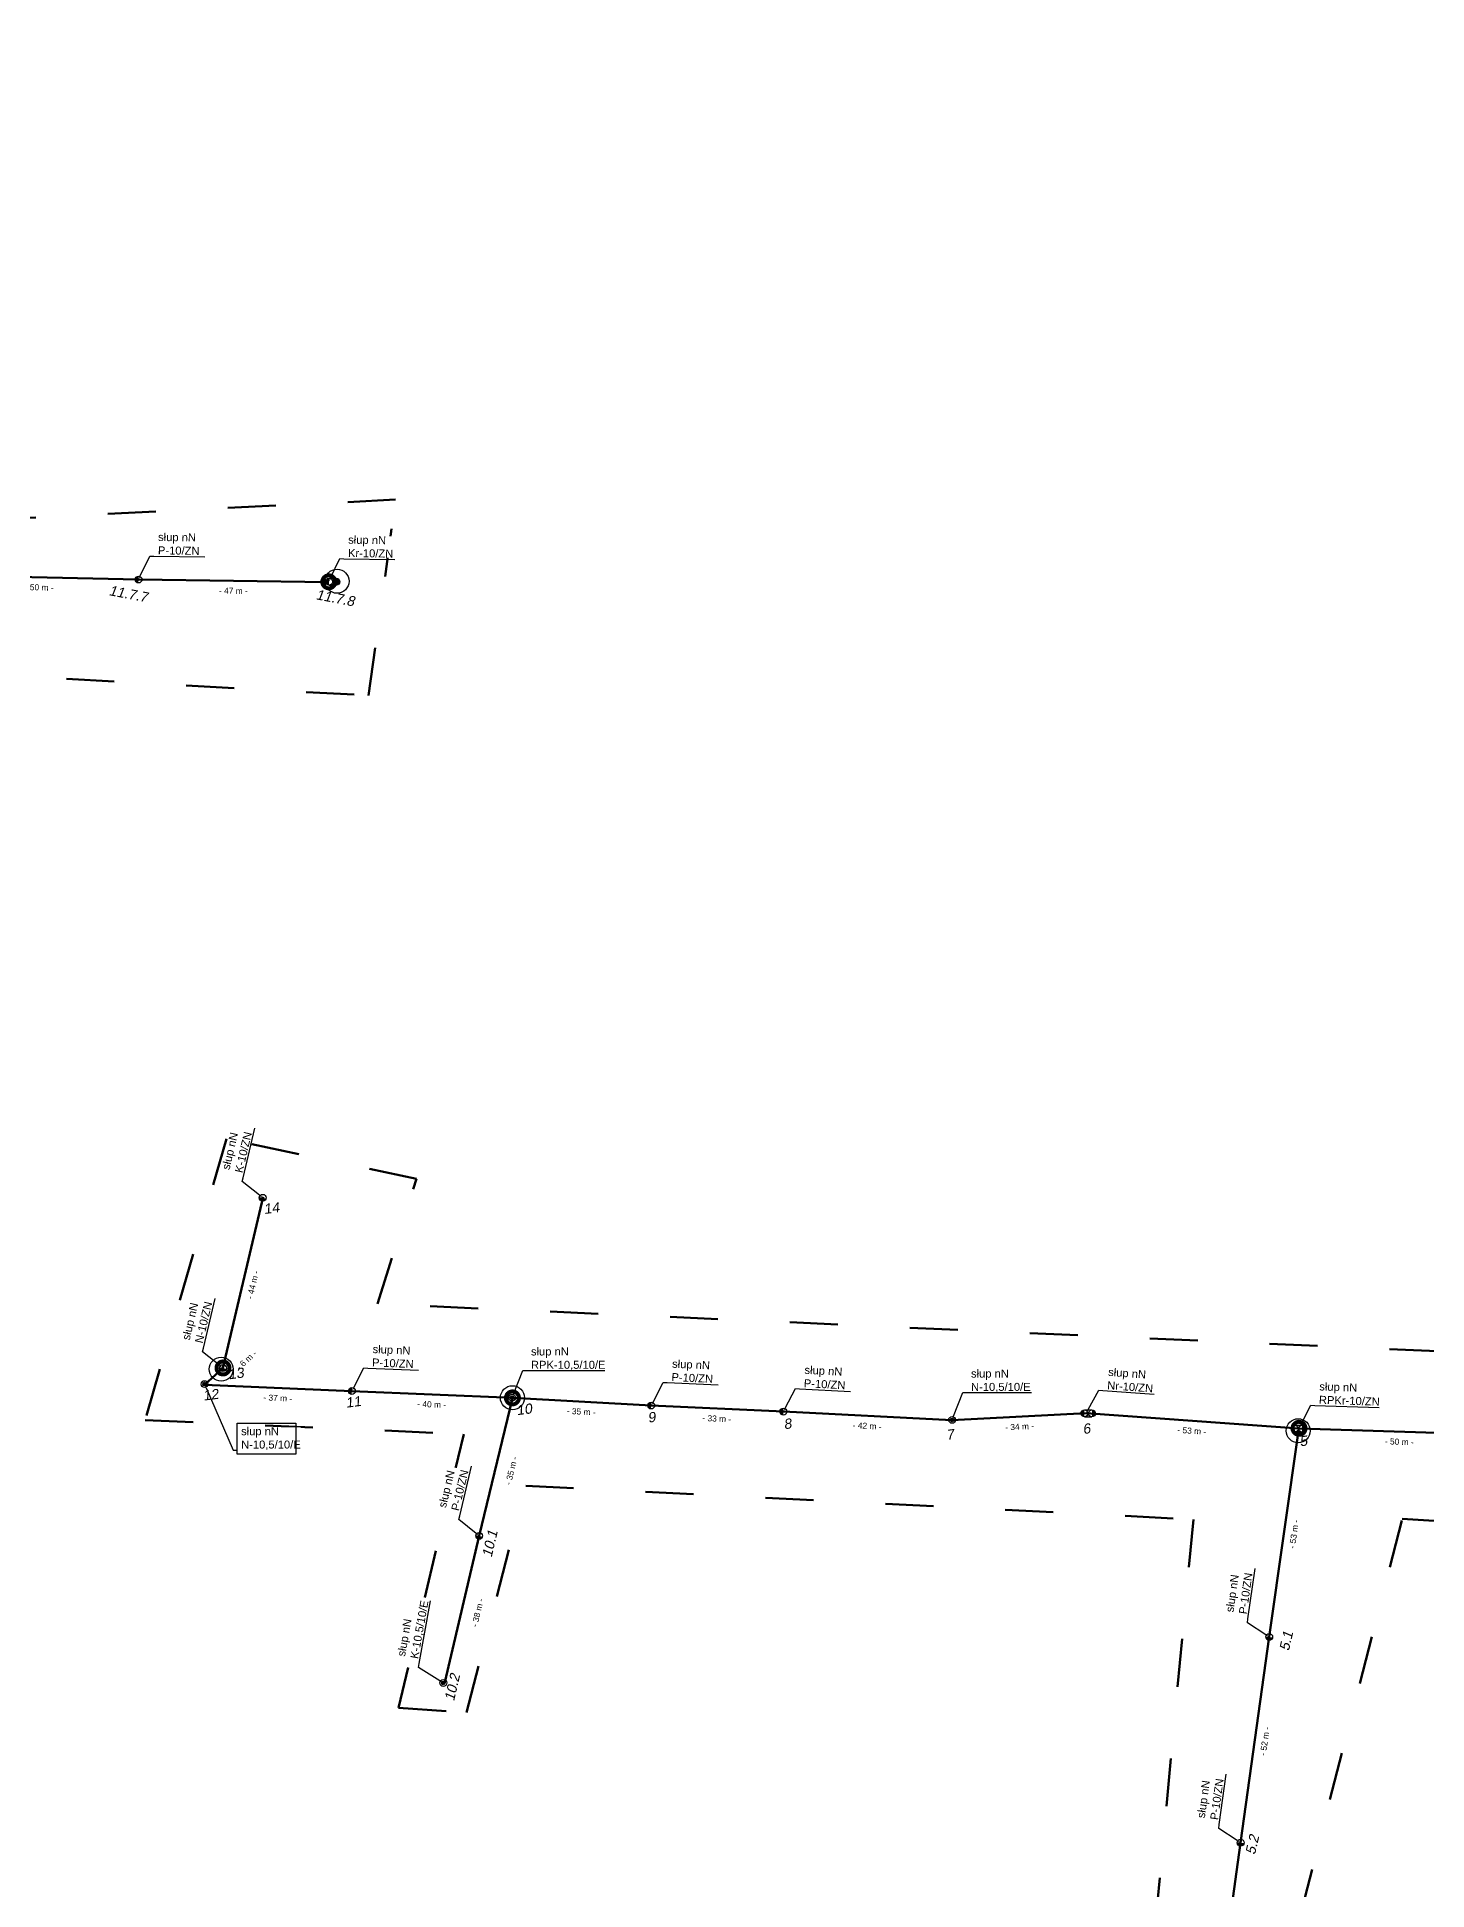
# Model space of a CAD drawing. Header units: metres. Extents: x 5772289 to 7530543, y 5762751 to 5793884.
# Drawn here: x 7526962.6 to 7527309.9, y 5787359 to 5787822.1 of the extents above; entities that cross this region are included whole.
import ezdxf
from ezdxf import colors
from ezdxf.entities.mleader import LeaderData, LeaderLine
from ezdxf.math import Vec2, Vec3

# ---------------------------------------------------------------- set-up
doc = ezdxf.new("R2010")
doc.units = ezdxf.units.M
doc.linetypes.add('GCAD_ISO03W100', pattern=[30, 12, -18])
for name, color, linetype, lineweight in [('!tele', 30, 'Continuous', 50), ('!trafo', 6, 'GCAD_ISO03W100', 50), ('00_Mufa', 3, 'Continuous', 30), ('_numery', 7, 'Continuous', 40)]:
    doc.layers.add(name, color=color, linetype=linetype, lineweight=lineweight)
for name, color, linetype in [('_MM mufy', 3, 'Continuous'), ('_MM opisy', 7, 'Continuous'), ('_MM slupy', 5, 'Continuous'), ('DIM', 7, 'Continuous')]:
    doc.layers.add(name, color=color, linetype=linetype)
doc.styles.get("Standard").update_dxf_attribs({"font": 'arial.ttf'})
doc.dimstyles.new('opis linie', dxfattribs={"dimtxt": 1.5, "dimasz": 0.18, "dimexe": 0.18, "dimexo": 0.0625, "dimgap": 2.5, "dimtad": 4, "dimdec": 0, "dimzin": 0, "dimdsep": 46, "dimtxsty": 'Standard', "dimcen": 0.09, "dimse1": 1, "dimse2": 1, "dimsd1": 1, "dimsd2": 1, "dimclrt": 256, "dimadec": 0, "dimazin": 0, "dimtfac": 1, "dimtdec": 0, "dimtofl": 0, "dimtmove": 0, "dimatfit": 3, "dimfxl": 1, "dimtfill": 1, "dimtolj": 1, "dimtzin": 0, "dimarcsym": 0})

# ---------------------------------------------------------------- blocks, each defined once
blk = doc.blocks.new('ZN')
at = {"layer": '_MM slupy', "transparency": 33554687}
h = blk.add_hatch(color=256, dxfattribs=at)
h.dxf.hatch_style = 1
h.paths.add_polyline_path([(0, -0.86), (0, 0.86, 1)])
at = {"layer": '_MM slupy'}
blk.add_circle((0, 0), 0.857, dxfattribs=at)
blk = doc.blocks.new('*D3162')
at = {"layer": 'DIM', "insert": (7527302.99, 5787471.05), "char_height": 1.5, "attachment_point": 5, "rotation": 358.149, "bg_fill": 3, "box_fill_scale": 1.1, "bg_fill_color": 9, "bg_fill_true_color": 13158600, "bg_fill_transparency": 0}
blk.add_mtext('\\A1;- 50 m -', dxfattribs=at)
blk = doc.blocks.new('*D3163')
at = {"layer": 'DIM', "insert": (7527251.14, 5787473.79), "char_height": 1.5, "attachment_point": 5, "rotation": 355.8661, "bg_fill": 3, "box_fill_scale": 1.1, "bg_fill_color": 9, "bg_fill_true_color": 13158600, "bg_fill_transparency": 0}
blk.add_mtext('\\A1;- 53 m -', dxfattribs=at)
blk = doc.blocks.new('*D3164')
at = {"layer": 'DIM', "insert": (7527208.1, 5787474.82), "char_height": 1.5, "attachment_point": 5, "rotation": 3.0373, "bg_fill": 3, "box_fill_scale": 1.1, "bg_fill_color": 9, "bg_fill_true_color": 13158600, "bg_fill_transparency": 0}
blk.add_mtext('\\A1;- 34 m -', dxfattribs=at)
blk = doc.blocks.new('*D3165')
at = {"layer": 'DIM', "insert": (7527170, 5787475.02), "char_height": 1.5, "attachment_point": 5, "rotation": 357.0763, "bg_fill": 3, "box_fill_scale": 1.1, "bg_fill_color": 9, "bg_fill_true_color": 13158600, "bg_fill_transparency": 0}
blk.add_mtext('\\A1;- 42 m -', dxfattribs=at)
blk = doc.blocks.new('*D3166')
at = {"layer": 'DIM', "insert": (7527132.43, 5787476.83), "char_height": 1.5, "attachment_point": 5, "rotation": 357.3909, "bg_fill": 3, "box_fill_scale": 1.1, "bg_fill_color": 9, "bg_fill_true_color": 13158600, "bg_fill_transparency": 0}
blk.add_mtext('\\A1;- 33 m -', dxfattribs=at)
blk = doc.blocks.new('*D3167')
at = {"layer": 'DIM', "insert": (7527098.55, 5787478.57), "char_height": 1.5, "attachment_point": 5, "rotation": 356.7632, "bg_fill": 3, "box_fill_scale": 1.1, "bg_fill_color": 9, "bg_fill_true_color": 13158600, "bg_fill_transparency": 0}
blk.add_mtext('\\A1;- 35 m -', dxfattribs=at)
blk = doc.blocks.new('*D3168')
at = {"layer": 'DIM', "insert": (7527061.18, 5787480.38), "char_height": 1.5, "attachment_point": 5, "rotation": 357.6058, "bg_fill": 3, "box_fill_scale": 1.1, "bg_fill_color": 9, "bg_fill_true_color": 13158600, "bg_fill_transparency": 0}
blk.add_mtext('\\A1;- 40 m -', dxfattribs=at)
blk = doc.blocks.new('*D3169')
at = {"layer": 'DIM', "insert": (7527022.72, 5787481.98), "char_height": 1.5, "attachment_point": 5, "rotation": 357.6281, "bg_fill": 3, "box_fill_scale": 1.1, "bg_fill_color": 9, "bg_fill_true_color": 13158600, "bg_fill_transparency": 0}
blk.add_mtext('\\A1;- 37 m -', dxfattribs=at)
blk = doc.blocks.new('*D3170')
at = {"layer": 'DIM', "insert": (7527072.65, 5787428.33), "char_height": 1.5, "attachment_point": 5, "rotation": 76.7727, "bg_fill": 3, "box_fill_scale": 1.1, "bg_fill_color": 9, "bg_fill_true_color": 13158600, "bg_fill_transparency": 0}
blk.add_mtext('\\A1;- 38 m -', dxfattribs=at)
blk = doc.blocks.new('*D3171')
at = {"layer": 'DIM', "insert": (7527081.09, 5787463.82), "char_height": 1.5, "attachment_point": 5, "rotation": 76.4626, "bg_fill": 3, "box_fill_scale": 1.1, "bg_fill_color": 9, "bg_fill_true_color": 13158600, "bg_fill_transparency": 0}
blk.add_mtext('\\A1;- 35 m -', dxfattribs=at)
blk = doc.blocks.new('*D3301')
at = {"layer": 'DIM', "insert": (7527276.68, 5787447.96), "char_height": 1.5, "attachment_point": 5, "rotation": 81.8791, "bg_fill": 3, "box_fill_scale": 1.1, "bg_fill_color": 9, "bg_fill_true_color": 13158600, "bg_fill_transparency": 0}
blk.add_mtext('\\A1;- 53 m -', dxfattribs=at)
blk = doc.blocks.new('*D3302')
at = {"layer": 'DIM', "insert": (7527269.39, 5787396.21), "char_height": 1.5, "attachment_point": 5, "rotation": 82.0793, "bg_fill": 3, "box_fill_scale": 1.1, "bg_fill_color": 9, "bg_fill_true_color": 13158600, "bg_fill_transparency": 0}
blk.add_mtext('\\A1;- 52 m -', dxfattribs=at)
blk = doc.blocks.new('*D3303')
at = {"layer": 'DIM', "insert": (7527262.11, 5787343.59), "char_height": 1.5, "attachment_point": 5, "rotation": 82.1629, "bg_fill": 3, "box_fill_scale": 1.1, "bg_fill_color": 9, "bg_fill_true_color": 13158600, "bg_fill_transparency": 0}
blk.add_mtext('\\A1;- 54 m -', dxfattribs=at)
blk = doc.blocks.new('*D3319')
at = {"layer": 'DIM', "insert": (7527011.62, 5787683.73), "char_height": 1.5, "attachment_point": 5, "rotation": 359.2242, "bg_fill": 3, "box_fill_scale": 1.1, "bg_fill_color": 9, "bg_fill_true_color": 13158600, "bg_fill_transparency": 0}
blk.add_mtext('\\A1;- 47 m -', dxfattribs=at)
blk = doc.blocks.new('*D3320')
at = {"layer": 'DIM', "insert": (7526963.08, 5787684.58), "char_height": 1.5, "attachment_point": 5, "rotation": 358.7549, "bg_fill": 3, "box_fill_scale": 1.1, "bg_fill_color": 9, "bg_fill_true_color": 13158600, "bg_fill_transparency": 0}
blk.add_mtext('\\A1;- 50 m -', dxfattribs=at)
blk = doc.blocks.new('*D3362')
at = {"layer": 'DIM', "insert": (7527016.47, 5787510.27), "char_height": 1.5, "attachment_point": 5, "rotation": 76.7386, "bg_fill": 3, "box_fill_scale": 1.1, "bg_fill_color": 9, "bg_fill_true_color": 13158600, "bg_fill_transparency": 0}
blk.add_mtext('\\A1;- 44 m -', dxfattribs=at)
blk = doc.blocks.new('*D3363')
at = {"layer": 'DIM', "insert": (7527014.86, 5787491.42), "char_height": 1.5, "attachment_point": 5, "rotation": 42.5842, "bg_fill": 3, "box_fill_scale": 1.1, "bg_fill_color": 9, "bg_fill_true_color": 13158600, "bg_fill_transparency": 0}
blk.add_mtext('\\A1;- 6 m -', dxfattribs=at)
blk = doc.blocks.new('R')
at = {"layer": '_MM slupy', "transparency": 33554687}
h = blk.add_hatch(color=256, dxfattribs=at)
h.dxf.hatch_style = 1
h.paths.add_polyline_path([(-0.93, -0.86), (-0.93, 0.86, 1)])
h = blk.add_hatch(color=256, dxfattribs=at)
h.dxf.hatch_style = 1
h.paths.add_polyline_path([(0.93, 0.86), (0.93, -0.86, 1)])
at = {"layer": '_MM slupy'}
for points in [[(-0.93, 0.86), (0.93, 0.86)], [(-0.93, -0.86), (0.93, -0.86)]]:
    blk.add_lwpolyline(points, dxfattribs=at)
for centre in [(-0.93, 0), (0.93, 0)]:
    blk.add_circle(centre, 0.857, dxfattribs=at)
blk = doc.blocks.new('E')
at = {"layer": '_MM slupy'}
h = blk.add_hatch(color=256, dxfattribs=at)
h.dxf.hatch_style = 1
h.paths.add_polyline_path([(0.27, 0.37, 1), (-0.27, -0.37, 1)])
for radius in [0.857, 0.457]:
    blk.add_circle((0, 0), radius, dxfattribs=at)
blk = doc.blocks.new('mufa')
at = {"layer": '_MM mufy'}
h = blk.add_hatch(color=256, dxfattribs=at)
h.dxf.hatch_style = 1
h.paths.add_polyline_path([(2.15, 0.12, 1), (-2.1, -0.05, 1)])
h.paths.add_polyline_path([(-1.1, -0.01, -1), (1.15, 0.08, -1)], flags=16)
h.paths.add_polyline_path([(-0.83, 0, -1), (0.88, 0.07, -1)], flags=0)
blk = doc.blocks.new('q')
at = {"layer": '_MM slupy'}
blk.add_blockref('ZN', (0, 0), dxfattribs=at)
at = {"layer": '_MM opisy'}
ml = blk.add_multileader_mtext('Standard', dxfattribs=at)
ml.set_content('\\pxql;słup nN\\PP-10/ZN', color=256)
ml.set_leader_properties()
ml.build(insert=Vec2(0, 0))
ml.multileader.update_dxf_attribs({"has_text_frame": 1, "text_left_attachment_type": 5, "text_right_attachment_type": 5, "dogleg_length": 1, "arrow_head_size": 1})
ctx = ml.context
ctx.base_point, ctx.char_height, ctx.arrow_head_size, ctx.landing_gap_size, ctx.plane_origin = Vec3(3.75, 5.9), 2, 1, 1, Vec3(1.72, -1.42)
ctx.left_attachment, ctx.right_attachment = 5, 5
notes = []
notes.append((ctx, [(0, (1, 1, 0), (2.75, 5.9), (1, 0), 1, [(0, [(0, 0), (2.75, 5.9)], 0, [])])]))
ctx.mtext.insert, ctx.mtext.flow_direction = Vec3(4.75, 11.7), 5
ctx.mtext.has_bg_fill, ctx.mtext.bg_color, ctx.mtext.bg_scale_factor, ctx.mtext.bg_transparency, ctx.mtext.use_window_bg_color = 1, -1023410175, 1, 0, 1
for ctx, leaders in notes:
    for number, flags, end, landing, length, lines in leaders:
        leader = LeaderData()
        leader.index, (leader.has_last_leader_line, leader.has_dogleg_vector, leader.attachment_direction) = number, flags
        leader.last_leader_point, leader.dogleg_vector, leader.dogleg_length = Vec3(end), Vec3(landing), length
        for number, points, colour, breaks in lines:
            line = LeaderLine()
            line.index, line.vertices, line.color, line.breaks = number, Vec3.list(points), colors.encode_raw_color(colour), breaks
            leader.lines.append(line)
        ctx.leaders.append(leader)

msp = doc.modelspace()

# ---------------------------------------------------------------- linework, layer by layer
at = {"layer": '!trafo'}
for points in [[(7526261.9, 5787443.28), (7526631.83, 5787453.92), (7526638.67, 5787516.85), (7526683.09, 5787544.1), (7526712.52, 5787689.22), (7526790.15, 5787671.5), (7527045.42, 5787657.58), (7527052.17, 5787706.52), (7526881.71, 5787698.08), (7526899.43, 5787790.06), (7526851.75, 5787785.42), (7526830.24, 5787702.72), (7526729.82, 5787721.29), (7526754.71, 5787820.44), (7526699.44, 5787822.13), (7526692.26, 5787734.79), (7526606.61, 5787749.14), (7526613.68, 5787695.06), (7526644.48, 5787694.64), (7526596.64, 5787516.96), (7526439.85, 5787493.95)], [(7527462.39, 5787486.95), (7527047.63, 5787505.52), (7527057.34, 5787536.74), (7527009.92, 5787546.79), (7526989.55, 5787476.47), (7527069.18, 5787472.97), (7527052.86, 5787404.54), (7527069.84, 5787403.38), (7527084.67, 5787460.08), (7527251.53, 5787451.66), (7527239.87, 5787327.7), (7527174.64, 5787304.5), (7526932.21, 5787282.3), (7526938.18, 5787247.18), (7527255.76, 5787265.39), (7527303.72, 5787451.8), (7527331.29, 5787450.01)]]:
    msp.add_lwpolyline(points, dxfattribs=at)
at = {"layer": '00_Mufa'}
for centre in [(7527037.52, 5787686.12), (7527008.57, 5787489.18), (7527081.35, 5787482.06), (7527277.72, 5787473.81)]:
    msp.add_circle(centre, 3, dxfattribs=at)

# ---------------------------------------------------------------- next in the draw order: block references
for p, rotation in [((7526987.91, 5787686.55), 359.2242311608882), ((7527041.22, 5787483.74), 357.6058354851975), ((7527116.03, 5787480.1), 357.3909063373487), ((7527149.06, 5787478.59), 357.0762891978982), ((7527073.04, 5787447.53), 76.46262972943619), ((7527270.47, 5787422.26), 81.87913219724669), ((7527263.32, 5787370.85), 82.07926009865115)]:
    msp.add_blockref('q', p, dxfattribs=dict(rotation=rotation))

# ---------------------------------------------------------------- next in the draw order: linework, layer by layer
at = {"layer": '!tele'}
for points in [[(7526704.08, 5787712.96), (7526748.63, 5787702.01), (7526797.47, 5787691.01), (7526838.38, 5787689.29), (7526850.93, 5787689.11), (7526888.07, 5787688.52), (7526938.36, 5787687.63), (7526987.91, 5787686.55), (7527035.4, 5787685.91)], [(7527019.08, 5787532.23), (7527009, 5787489.46), (7527004.43, 5787485.26), (7527041.22, 5787483.74), (7527081.35, 5787482.06), (7527116.03, 5787480.1), (7527149.06, 5787478.59), (7527191.19, 5787476.44), (7527224.74, 5787478.22), (7527277.91, 5787474.38), (7527328.22, 5787472.75), (7527352.4, 5787471.33), (7527374.67, 5787470.34), (7527421.97, 5787468.13), (7527443.22, 5787431.45), (7527466.95, 5787452.87), (7527480.31, 5787468.29), (7527511.47, 5787471.86), (7527553.72, 5787490.93), (7527588.7, 5787505.37), (7527636.84, 5787525.26), (7527675.67, 5787551.24), (7527700.12, 5787565.45)], [(7527064.45, 5787410.97), (7527073.04, 5787447.53), (7527081.33, 5787481.98)], [(7526587.23, 5787252.86), (7526632.05, 5787255.94), (7526682.17, 5787258.23), (7526731.71, 5787260.7), (7526782.64, 5787263.27), (7526825.96, 5787265.99), (7526879.48, 5787269.3), (7526967.64, 5787272.11), (7527024.17, 5787275.61), (7527077.15, 5787279.59), (7527122.43, 5787282.55), (7527175.91, 5787286.19), (7527222.01, 5787288.89), (7527255.91, 5787317.02), (7527263.32, 5787370.85), (7527270.47, 5787422.26), (7527277.91, 5787474.38)]]:
    msp.add_lwpolyline(points, dxfattribs=at)

# ---------------------------------------------------------------- next in the draw order: texts
at = {"layer": '_MM opisy', "insert": (7527013.54, 5787474.69), "char_height": 2, "attachment_point": 1, "bg_fill": 3, "box_fill_scale": 1, "bg_fill_color": 1, "bg_fill_transparency": 0}
msp.add_mtext('\\pxql;słup nN\\PN-10,5/10/E', dxfattribs=at)

# ---------------------------------------------------------------- next in the draw order: dimensions: what is measured, and where the dimension line sits
at = {"layer": 'DIM'}
for p1, p2, picture, middle in [((7527035.4, 5787685.91), (7526987.91, 5787686.55), '*D3319', (7527011.62, 5787683.73)), ((7527019.08, 5787532.23), (7527009, 5787489.46), '*D3362', (7527016.47, 5787510.27)), ((7527328.22, 5787472.75), (7527277.91, 5787474.38), '*D3162', (7527302.99, 5787471.05)), ((7527064.45, 5787410.97), (7527073.04, 5787447.53), '*D3170', (7527072.65, 5787428.33))]:
    dim = msp.add_aligned_dim(p1=p1, p2=p2, distance=-0.75, dimstyle='opis linie', override={"dimpost": '- <> m -'}, dxfattribs=at)
    dim.commit()
    dim.dimension.update_dxf_attribs({"geometry": picture, "text_midpoint": middle})

# ---------------------------------------------------------------- next in the draw order: linework, layer by layer
at = {"layer": '_MM opisy', "linetype": 'ByBlock', "lineweight": -2}
msp.add_line((7527011.54, 5787468.92), (7527012.54, 5787468.92), dxfattribs=at)

# ---------------------------------------------------------------- next in the draw order: block references
at = {"layer": '_MM slupy', "rotation": 76.73857493956689}
msp.add_blockref('ZN', (7527018.95, 5787532.03), dxfattribs=at)

# ---------------------------------------------------------------- next in the draw order: dimensions: what is measured, and where the dimension line sits
at = {"layer": 'DIM'}
for p1, p2, picture, middle in [((7526987.91, 5787686.55), (7526938.36, 5787687.63), '*D3320', (7526963.08, 5787684.58)), ((7527277.91, 5787474.38), (7527224.74, 5787478.22), '*D3163', (7527251.14, 5787473.79))]:
    dim = msp.add_aligned_dim(p1=p1, p2=p2, distance=-0.75, dimstyle='opis linie', override={"dimpost": '- <> m -'}, dxfattribs=at)
    dim.commit()
    dim.dimension.update_dxf_attribs({"geometry": picture, "text_midpoint": middle})

# ---------------------------------------------------------------- next in the draw order: leaders
at = {"layer": '_MM opisy'}
ml = msp.add_multileader_mtext('Standard', dxfattribs=at)
ml.set_content('\\pxql;słup nN\\PKr-10/ZN', color=256)
ml.set_leader_properties()
ml.build(insert=Vec2(0, 0))
ml.multileader.update_dxf_attribs({"has_text_frame": 1, "text_left_attachment_type": 5, "text_right_attachment_type": 5, "dogleg_length": 1, "arrow_head_size": 1})
ctx = ml.context
ctx.base_point, ctx.char_height, ctx.arrow_head_size, ctx.landing_gap_size, ctx.plane_origin, ctx.plane_x_axis, ctx.plane_y_axis = Vec3(7527039.23, 5787691.76), 2, 1, 1, Vec3(7527037.1, 5787684.47), Vec3(0.999908, -0.013539), Vec3(0.013539, 0.999908)
ctx.left_attachment, ctx.right_attachment = 5, 5
notes = []
notes.append((ctx, [(0, (1, 1, 0), (7527038.23, 5787691.77), (0.999908, -0.013539), 1, [(0, [(7527035.4, 5787685.91), (7527038.23, 5787691.77)], 0, [])])]))
ctx.mtext.insert, ctx.mtext.text_direction, ctx.mtext.flow_direction = Vec3(7527040.31, 5787697.51), Vec3(0.999908, -0.013539), 5
ctx.mtext.has_bg_fill, ctx.mtext.bg_color, ctx.mtext.bg_scale_factor, ctx.mtext.bg_transparency, ctx.mtext.use_window_bg_color = 1, -1023410175, 1, 0, 1
ml = msp.add_multileader_mtext('Standard', dxfattribs=at)
ml.set_content('\\pxql;słup nN\\PK-10,5/10/E', color=256)
ml.set_leader_properties()
ml.build(insert=Vec2(0, 0))
ml.multileader.update_dxf_attribs({"has_text_frame": 1, "text_left_attachment_type": 5, "text_right_attachment_type": 5, "dogleg_length": 1, "arrow_head_size": 1})
ctx = ml.context
ctx.base_point, ctx.char_height, ctx.arrow_head_size, ctx.landing_gap_size, ctx.plane_origin, ctx.plane_x_axis, ctx.plane_y_axis = Vec3(7527058.03, 5787415.63), 2, 1, 1, Vec3(7527065.77, 5787412.22), Vec3(0.176381, 0.984322), Vec3(-0.984322, 0.176381)
ctx.left_attachment, ctx.right_attachment = 5, 5
notes.append((ctx, [(0, (1, 1, 0), (7527057.86, 5787414.65), (0.176381, 0.984322), 1, [(0, [(7527064.07, 5787410.78)], 0, [])])]))
ctx.mtext.insert, ctx.mtext.text_direction, ctx.mtext.flow_direction = Vec3(7527052.53, 5787417.63), Vec3(0.176381, 0.984322), 5
ctx.mtext.has_bg_fill, ctx.mtext.bg_color, ctx.mtext.bg_scale_factor, ctx.mtext.bg_transparency, ctx.mtext.use_window_bg_color = 1, -1023410175, 1, 0, 1
for ctx, leaders in notes:
    for number, flags, end, landing, length, lines in leaders:
        leader = LeaderData()
        leader.index, (leader.has_last_leader_line, leader.has_dogleg_vector, leader.attachment_direction) = number, flags
        leader.last_leader_point, leader.dogleg_vector, leader.dogleg_length = Vec3(end), Vec3(landing), length
        for number, points, colour, breaks in lines:
            line = LeaderLine()
            line.index, line.vertices, line.color, line.breaks = number, Vec3.list(points), colors.encode_raw_color(colour), breaks
            leader.lines.append(line)
        ctx.leaders.append(leader)

# ---------------------------------------------------------------- next in the draw order: block references
at = {"color": 5, "lineweight": 70}
msp.add_blockref('mufa', (7527035.44, 5787685.94), dxfattribs=at)
msp.add_blockref('R', (7527036.44, 5787686.01))
at = {"rotation": 79.84094400732495}
msp.add_blockref('E', (7527064.07, 5787410.78), dxfattribs=at)

# ---------------------------------------------------------------- next in the draw order: texts
at = {"layer": '_numery', "oblique": 10}
for s, rotation, p in [('11.7.7', 349.2915, (7526980.38, 5787682.66)), ('11.7.8', 349.2915, (7527032.11, 5787681.63)), ('10.2', 76.8462, (7527066.75, 5787406.1))]:
    msp.add_text(s, height=2.5, rotation=rotation, dxfattribs=at).set_placement(p)

# ---------------------------------------------------------------- next in the draw order: dimensions: what is measured, and where the dimension line sits
at = {"layer": 'DIM'}
for p1, p2, picture, middle in [((7527224.74, 5787478.22), (7527191.19, 5787476.44), '*D3164', (7527208.1, 5787474.82)), ((7527277.91, 5787474.38), (7527270.47, 5787422.26), '*D3301', (7527276.68, 5787447.96))]:
    dim = msp.add_aligned_dim(p1=p1, p2=p2, distance=-0.75, dimstyle='opis linie', override={"dimpost": '- <> m -'}, dxfattribs=at)
    dim.commit()
    dim.dimension.update_dxf_attribs({"geometry": picture, "text_midpoint": middle})

# ---------------------------------------------------------------- next in the draw order: leaders
at = {"layer": '_MM opisy'}
ml = msp.add_multileader_mtext('Standard', dxfattribs=at)
ml.set_content('\\pxql;słup nN\\PK-10/ZN', color=256)
ml.set_leader_properties()
ml.build(insert=Vec2(0, 0))
ml.multileader.update_dxf_attribs({"has_text_frame": 1, "text_left_attachment_type": 5, "text_right_attachment_type": 5, "dogleg_length": 1, "arrow_head_size": 1})
ctx = ml.context
ctx.base_point, ctx.char_height, ctx.arrow_head_size, ctx.landing_gap_size, ctx.plane_origin, ctx.plane_x_axis, ctx.plane_y_axis = Vec3(7527014.06, 5787537.04), 2, 1, 1, Vec3(7527020.72, 5787533.38), Vec3(0.229394, 0.973334), Vec3(-0.973334, 0.229394)
ctx.left_attachment, ctx.right_attachment = 5, 5
notes = []
notes.append((ctx, [(0, (1, 1, 0), (7527013.83, 5787536.07), (0.229394, 0.973334), 1, [(0, [(7527018.95, 5787532.03), (7527013.83, 5787536.07)], 0, [])])]))
ctx.mtext.insert, ctx.mtext.text_direction, ctx.mtext.flow_direction = Vec3(7527008.68, 5787539.34), Vec3(0.229394, 0.973334), 5
ctx.mtext.has_bg_fill, ctx.mtext.bg_color, ctx.mtext.bg_scale_factor, ctx.mtext.bg_transparency, ctx.mtext.use_window_bg_color = 1, -1023410175, 1, 0, 1
for ctx, leaders in notes:
    for number, flags, end, landing, length, lines in leaders:
        leader = LeaderData()
        leader.index, (leader.has_last_leader_line, leader.has_dogleg_vector, leader.attachment_direction) = number, flags
        leader.last_leader_point, leader.dogleg_vector, leader.dogleg_length = Vec3(end), Vec3(landing), length
        for number, points, colour, breaks in lines:
            line = LeaderLine()
            line.index, line.vertices, line.color, line.breaks = number, Vec3.list(points), colors.encode_raw_color(colour), breaks
            leader.lines.append(line)
        ctx.leaders.append(leader)

# ---------------------------------------------------------------- next in the draw order: texts
at = {"layer": '_numery', "oblique": 10}
for s, p in [('14', (7527019.37, 5787527.97)), ('6', (7527224, 5787472.97))]:
    msp.add_text(s, height=2.5, rotation=7.1694, dxfattribs=at).set_placement(p)

# ---------------------------------------------------------------- next in the draw order: dimensions: what is measured, and where the dimension line sits
at = {"layer": 'DIM'}
for p1, p2, picture, middle in [((7527191.19, 5787476.44), (7527149.06, 5787478.59), '*D3165', (7527170, 5787475.02)), ((7527270.47, 5787422.26), (7527263.32, 5787370.85), '*D3302', (7527269.39, 5787396.21))]:
    dim = msp.add_aligned_dim(p1=p1, p2=p2, distance=-0.75, dimstyle='opis linie', override={"dimpost": '- <> m -'}, dxfattribs=at)
    dim.commit()
    dim.dimension.update_dxf_attribs({"geometry": picture, "text_midpoint": middle})

# ---------------------------------------------------------------- next in the draw order: leaders
at = {"layer": '_MM opisy'}
ml = msp.add_multileader_mtext('Standard', dxfattribs=at)
ml.set_content('\\pxql;słup nN\\PNr-10/ZN', color=256)
ml.set_leader_properties()
ml.build(insert=Vec2(0, 0))
ml.multileader.update_dxf_attribs({"has_text_frame": 1, "text_left_attachment_type": 5, "text_right_attachment_type": 5, "dogleg_length": 1, "arrow_head_size": 1})
ctx = ml.context
ctx.base_point, ctx.char_height, ctx.arrow_head_size, ctx.landing_gap_size, ctx.plane_origin, ctx.plane_x_axis, ctx.plane_y_axis = Vec3(7527228.91, 5787483.84), 2, 1, 1, Vec3(7527226.35, 5787476.68), Vec3(0.997398, -0.072087), Vec3(0.072087, 0.997398)
ctx.left_attachment, ctx.right_attachment = 5, 5
notes = []
notes.append((ctx, [(0, (1, 1, 0), (7527227.91, 5787483.91), (0.997398, -0.072087), 1, [(0, [(7527224.74, 5787478.22), (7527227.91, 5787483.91)], 0, [])])]))
ctx.mtext.insert, ctx.mtext.text_direction, ctx.mtext.flow_direction = Vec3(7527230.32, 5787489.52), Vec3(0.997398, -0.072087), 5
ctx.mtext.has_bg_fill, ctx.mtext.bg_color, ctx.mtext.bg_scale_factor, ctx.mtext.bg_transparency, ctx.mtext.use_window_bg_color = 1, -1023410175, 1, 0, 1
ml = msp.add_multileader_mtext('Standard', dxfattribs=at)
ml.set_content('\\pxql;słup nN\\PRPKr-10/ZN', color=256)
ml.set_leader_properties()
ml.build(insert=Vec2(0, 0))
ml.multileader.update_dxf_attribs({"has_text_frame": 1, "text_left_attachment_type": 5, "text_right_attachment_type": 5, "dogleg_length": 1, "arrow_head_size": 1})
ctx = ml.context
ctx.base_point, ctx.char_height, ctx.arrow_head_size, ctx.landing_gap_size, ctx.plane_origin, ctx.plane_x_axis, ctx.plane_y_axis = Vec3(7527281.85, 5787480.15), 2, 1, 1, Vec3(7527279.58, 5787472.9), Vec3(0.999478, -0.032301), Vec3(0.032301, 0.999478)
ctx.left_attachment, ctx.right_attachment = 5, 5
notes.append((ctx, [(0, (1, 1, 0), (7527280.86, 5787480.19), (0.999478, -0.032301), 1, [(0, [(7527277.91, 5787474.38), (7527280.86, 5787480.19)], 0, [])])]))
ctx.mtext.insert, ctx.mtext.text_direction, ctx.mtext.flow_direction = Vec3(7527283.04, 5787485.89), Vec3(0.999478, -0.032301), 5
ctx.mtext.has_bg_fill, ctx.mtext.bg_color, ctx.mtext.bg_scale_factor, ctx.mtext.bg_transparency, ctx.mtext.use_window_bg_color = 1, -1023410175, 1, 0, 1
for ctx, leaders in notes:
    for number, flags, end, landing, length, lines in leaders:
        leader = LeaderData()
        leader.index, (leader.has_last_leader_line, leader.has_dogleg_vector, leader.attachment_direction) = number, flags
        leader.last_leader_point, leader.dogleg_vector, leader.dogleg_length = Vec3(end), Vec3(landing), length
        for number, points, colour, breaks in lines:
            line = LeaderLine()
            line.index, line.vertices, line.color, line.breaks = number, Vec3.list(points), colors.encode_raw_color(colour), breaks
            leader.lines.append(line)
        ctx.leaders.append(leader)

# ---------------------------------------------------------------- next in the draw order: block references
for p in [(7527225.24, 5787478.14), (7527277.77, 5787474.31)]:
    msp.add_blockref('R', p)
at = {"color": 5, "lineweight": 70}
msp.add_blockref('mufa', (7527277.91, 5787474.38), dxfattribs=at)

# ---------------------------------------------------------------- next in the draw order: texts
at = {"layer": '_numery', "oblique": 10}
for s, rotation, p in [('5', 7.1694, (7527278.2, 5787469.9)), ('5.1', 76.8462, (7527275.38, 5787418.64))]:
    msp.add_text(s, height=2.5, rotation=rotation, dxfattribs=at).set_placement(p)

# ---------------------------------------------------------------- next in the draw order: dimensions: what is measured, and where the dimension line sits
at = {"layer": 'DIM'}
for p1, p2, picture, middle in [((7527149.06, 5787478.59), (7527116.03, 5787480.1), '*D3166', (7527132.43, 5787476.83)), ((7527263.32, 5787370.85), (7527255.91, 5787317.02), '*D3303', (7527262.11, 5787343.59))]:
    dim = msp.add_aligned_dim(p1=p1, p2=p2, distance=-0.75, dimstyle='opis linie', override={"dimpost": '- <> m -'}, dxfattribs=at)
    dim.commit()
    dim.dimension.update_dxf_attribs({"geometry": picture, "text_midpoint": middle})

# ---------------------------------------------------------------- next in the draw order: leaders
at = {"layer": '_MM opisy'}
ml = msp.add_multileader_mtext('Standard', dxfattribs=at)
ml.set_content('\\pxql;słup nN\\PN-10,5/10/E', color=256)
ml.set_leader_properties()
ml.build(insert=Vec2(0, 0))
ml.multileader.update_dxf_attribs({"has_text_frame": 1, "text_left_attachment_type": 5, "text_right_attachment_type": 5, "dogleg_length": 1, "arrow_head_size": 1})
ctx = ml.context
ctx.base_point, ctx.char_height, ctx.arrow_head_size, ctx.landing_gap_size, ctx.plane_origin = Vec3(7527194.95, 5787483.33), 2, 1, 1, Vec3(7527192.96, 5787475.11)
ctx.left_attachment, ctx.right_attachment = 5, 5
notes = []
notes.append((ctx, [(0, (1, 1, 0), (7527193.95, 5787483.33), (1, 0), 1, [(0, [(7527191.24, 5787476.53)], 0, [])])]))
ctx.mtext.insert, ctx.mtext.flow_direction = Vec3(7527195.95, 5787489.1), 5
ctx.mtext.has_bg_fill, ctx.mtext.bg_color, ctx.mtext.bg_scale_factor, ctx.mtext.bg_transparency, ctx.mtext.use_window_bg_color = 1, -1023410175, 1, 0, 1
for ctx, leaders in notes:
    for number, flags, end, landing, length, lines in leaders:
        leader = LeaderData()
        leader.index, (leader.has_last_leader_line, leader.has_dogleg_vector, leader.attachment_direction) = number, flags
        leader.last_leader_point, leader.dogleg_vector, leader.dogleg_length = Vec3(end), Vec3(landing), length
        for number, points, colour, breaks in lines:
            line = LeaderLine()
            line.index, line.vertices, line.color, line.breaks = number, Vec3.list(points), colors.encode_raw_color(colour), breaks
            leader.lines.append(line)
        ctx.leaders.append(leader)

# ---------------------------------------------------------------- next in the draw order: block references
msp.add_blockref('E', (7527191.24, 5787476.53))

# ---------------------------------------------------------------- next in the draw order: texts
at = {"layer": '_numery', "oblique": 10}
for s, rotation, p in [('8', 7.1694, (7527149.29, 5787474.19)), ('7', 7.1694, (7527189.91, 5787471.51)), ('5.2', 76.8462, (7527266.9, 5787367.71))]:
    msp.add_text(s, height=2.5, rotation=rotation, dxfattribs=at).set_placement(p)

# ---------------------------------------------------------------- next in the draw order: dimensions: what is measured, and where the dimension line sits
at = {"layer": 'DIM'}
dim = msp.add_aligned_dim(p1=(7527116.03, 5787480.1), p2=(7527081.35, 5787482.06), distance=-0.75, dimstyle='opis linie', override={"dimpost": '- <> m -'}, dxfattribs=at)
dim.commit()
dim.dimension.update_dxf_attribs({"geometry": '*D3167', "text_midpoint": (7527098.55, 5787478.57)})

# ---------------------------------------------------------------- next in the draw order: texts
at = {"layer": '_numery', "oblique": 10}
msp.add_text('9', height=2.5, rotation=7.1694, dxfattribs=at).set_placement((7527115.31, 5787475.83))

# ---------------------------------------------------------------- next in the draw order: dimensions: what is measured, and where the dimension line sits
at = {"layer": 'DIM'}
dim = msp.add_aligned_dim(p1=(7527081.35, 5787482.06), p2=(7527041.22, 5787483.74), distance=-0.75, dimstyle='opis linie', override={"dimpost": '- <> m -'}, dxfattribs=at)
dim.commit()
dim.dimension.update_dxf_attribs({"geometry": '*D3168', "text_midpoint": (7527061.18, 5787480.38)})

# ---------------------------------------------------------------- next in the draw order: dimensions: what is measured, and where the dimension line sits
for p1, p2, picture, middle in [((7527041.22, 5787483.74), (7527004.43, 5787485.26), '*D3169', (7527022.72, 5787481.98)), ((7527073.04, 5787447.53), (7527081.33, 5787481.98), '*D3171', (7527081.09, 5787463.82))]:
    dim = msp.add_aligned_dim(p1=p1, p2=p2, distance=-0.75, dimstyle='opis linie', override={"dimpost": '- <> m -'}, dxfattribs=at)
    dim.commit()
    dim.dimension.update_dxf_attribs({"geometry": picture, "text_midpoint": middle})

# ---------------------------------------------------------------- next in the draw order: linework, layer by layer
at = {"layer": '_MM opisy', "color": 0, "lineweight": -2}
msp.add_lwpolyline([(7527012.54, 5787475.69), (7527027.2, 5787475.69), (7527027.2, 5787467.93), (7527012.54, 5787467.93)], close=True, dxfattribs=at)

# ---------------------------------------------------------------- next in the draw order: texts
at = {"layer": '_numery', "oblique": 10}
for s, rotation, p in [('11', 7.1694, (7527039.82, 5787479.55)), ('10.1', 76.8462, (7527076.15, 5787442.02))]:
    msp.add_text(s, height=2.5, rotation=rotation, dxfattribs=at).set_placement(p)

# ---------------------------------------------------------------- next in the draw order: dimensions: what is measured, and where the dimension line sits
at = {"layer": 'DIM'}
dim = msp.add_aligned_dim(p1=(7527009, 5787489.46), p2=(7527004.43, 5787485.26), distance=-0.75, dimstyle='opis linie', override={"dimpost": '- <> m -'}, dxfattribs=at)
dim.commit()
dim.dimension.update_dxf_attribs({"geometry": '*D3363', "text_midpoint": (7527014.86, 5787491.42)})

# ---------------------------------------------------------------- next in the draw order: leaders
at = {"layer": '_MM opisy'}
ml = msp.add_multileader_mtext('Standard', dxfattribs=at)
ml.set_content('\\pxql;słup nN\\PRPK-10,5/10/E', color=256)
ml.set_leader_properties()
ml.build(insert=Vec2(0, 0))
ml.multileader.update_dxf_attribs({"has_text_frame": 1, "text_left_attachment_type": 5, "text_right_attachment_type": 5, "dogleg_length": 1, "arrow_head_size": 1})
ctx = ml.context
ctx.base_point, ctx.char_height, ctx.arrow_head_size, ctx.landing_gap_size, ctx.plane_origin = Vec3(7527084.98, 5787488.86), 2, 1, 1, Vec3(7527082.99, 5787480.63)
ctx.left_attachment, ctx.right_attachment = 5, 5
notes = []
notes.append((ctx, [(0, (1, 1, 0), (7527083.98, 5787488.86), (1, 0), 1, [(0, [(7527081.27, 5787482.06)], 0, [])])]))
ctx.mtext.insert, ctx.mtext.flow_direction = Vec3(7527085.98, 5787494.62), 5
ctx.mtext.has_bg_fill, ctx.mtext.bg_color, ctx.mtext.bg_scale_factor, ctx.mtext.bg_transparency, ctx.mtext.use_window_bg_color = 1, -1023410175, 1, 0, 1
for ctx, leaders in notes:
    for number, flags, end, landing, length, lines in leaders:
        leader = LeaderData()
        leader.index, (leader.has_last_leader_line, leader.has_dogleg_vector, leader.attachment_direction) = number, flags
        leader.last_leader_point, leader.dogleg_vector, leader.dogleg_length = Vec3(end), Vec3(landing), length
        for number, points, colour, breaks in lines:
            line = LeaderLine()
            line.index, line.vertices, line.color, line.breaks = number, Vec3.list(points), colors.encode_raw_color(colour), breaks
            leader.lines.append(line)
        ctx.leaders.append(leader)

# ---------------------------------------------------------------- next in the draw order: linework, layer by layer
at = {"layer": '_MM opisy', "linetype": 'ByBlock', "lineweight": -2}
msp.add_line((7527004.8, 5787484.54), (7527011.54, 5787468.92), dxfattribs=at)
at = {"layer": '_MM opisy'}
msp.add_solid([(7527004.65, 5787484.47), (7527004.4, 5787485.46), (7527004.95, 5787484.6)], dxfattribs=at)

# ---------------------------------------------------------------- next in the draw order: block references
for p in [(7527004.4, 5787485.46), (7527081.27, 5787482.06)]:
    msp.add_blockref('E', p)
at = {"color": 5, "lineweight": 70}
msp.add_blockref('mufa', (7527081.33, 5787481.98), dxfattribs=at)
at = {"layer": '_MM slupy', "rotation": 76.73857493956689}
msp.add_blockref('ZN', (7527009, 5787489.46), dxfattribs=at)

# ---------------------------------------------------------------- next in the draw order: texts
at = {"layer": '_numery', "oblique": 10}
for s, p in [('12', (7527004.16, 5787481.33)), ('10', (7527082.51, 5787477.69))]:
    msp.add_text(s, height=2.5, rotation=7.1694, dxfattribs=at).set_placement(p)

# ---------------------------------------------------------------- next in the draw order: leaders
at = {"layer": '_MM opisy'}
ml = msp.add_multileader_mtext('Standard', dxfattribs=at)
ml.set_content('\\pxql;słup nN\\PN-10/ZN', color=256)
ml.set_leader_properties()
ml.build(insert=Vec2(0, 0))
ml.multileader.update_dxf_attribs({"has_text_frame": 1, "text_left_attachment_type": 5, "text_right_attachment_type": 5, "dogleg_length": 1, "arrow_head_size": 1})
ctx = ml.context
ctx.base_point, ctx.char_height, ctx.arrow_head_size, ctx.landing_gap_size, ctx.plane_origin, ctx.plane_x_axis, ctx.plane_y_axis = Vec3(7527004.12, 5787494.47), 2, 1, 1, Vec3(7527010.78, 5787490.81), Vec3(0.229394, 0.973334), Vec3(-0.973334, 0.229394)
ctx.left_attachment, ctx.right_attachment = 5, 5
notes = []
notes.append((ctx, [(0, (1, 1, 0), (7527003.89, 5787493.49), (0.229394, 0.973334), 1, [(0, [(7527009, 5787489.46), (7527003.89, 5787493.49)], 0, [])])]))
ctx.mtext.insert, ctx.mtext.text_direction, ctx.mtext.flow_direction = Vec3(7526998.73, 5787496.76), Vec3(0.229394, 0.973334), 5
ctx.mtext.has_bg_fill, ctx.mtext.bg_color, ctx.mtext.bg_scale_factor, ctx.mtext.bg_transparency, ctx.mtext.use_window_bg_color = 1, -1023410175, 1, 0, 1
for ctx, leaders in notes:
    for number, flags, end, landing, length, lines in leaders:
        leader = LeaderData()
        leader.index, (leader.has_last_leader_line, leader.has_dogleg_vector, leader.attachment_direction) = number, flags
        leader.last_leader_point, leader.dogleg_vector, leader.dogleg_length = Vec3(end), Vec3(landing), length
        for number, points, colour, breaks in lines:
            line = LeaderLine()
            line.index, line.vertices, line.color, line.breaks = number, Vec3.list(points), colors.encode_raw_color(colour), breaks
            leader.lines.append(line)
        ctx.leaders.append(leader)

# ---------------------------------------------------------------- next in the draw order: block references
at = {"color": 5, "lineweight": 70}
msp.add_blockref('mufa', (7527009, 5787489.46), dxfattribs=at)

# ---------------------------------------------------------------- next in the draw order: texts
at = {"layer": '_numery', "oblique": 10}
msp.add_text('13', height=2.5, rotation=7.1694, dxfattribs=at).set_placement((7527010.5, 5787486.64))

doc.saveas('drawing.dxf')
